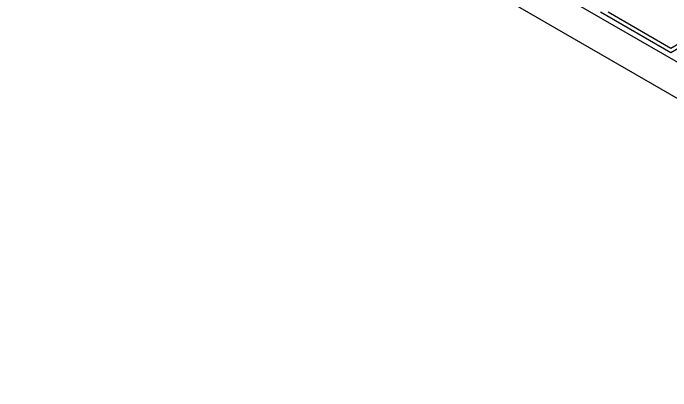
# Model space of a CAD drawing. Header units: millimetres. Extents: x 474.7 to 528.3, y 13.1 to 23.5.
# Drawn here: x 474.896 to 477.123, y 16.252 to 17.531 of the extents above; entities that cross this region are included whole.
import ezdxf

# ---------------------------------------------------------------- set-up
doc = ezdxf.new("R2010")
doc.units = ezdxf.units.MM
doc.header["$LTSCALE"] = 2.5
doc.layers.add('I-ARQ', color=8, linetype='Continuous')

msp = doc.modelspace()

# ---------------------------------------------------------------- linework, layer by layer
at = {"layer": 'I-ARQ', "extrusion": (0, 0.816497, 0.57735)}
for p, q in [((475.0025, 18.6019, 5.6003), (478.9658, 16.3136, 8.8363)), ((474.8964, 18.5406, 5.6869), (478.8598, 16.2524, 8.9229)), ((477.1231, 17.4126, 7.2821), (477.4979, 17.629, 6.9761)), ((477.1231, 17.3979, 7.3029), (477.5106, 17.6217, 6.9865)), ((476.8855, 17.5351, 7.1089), (477.1231, 17.3979, 7.3029)), ((476.911, 17.5351, 7.1089), (477.1231, 17.4126, 7.2821))]:
    msp.add_line(p, q, dxfattribs=at)

doc.saveas('drawing.dxf')
